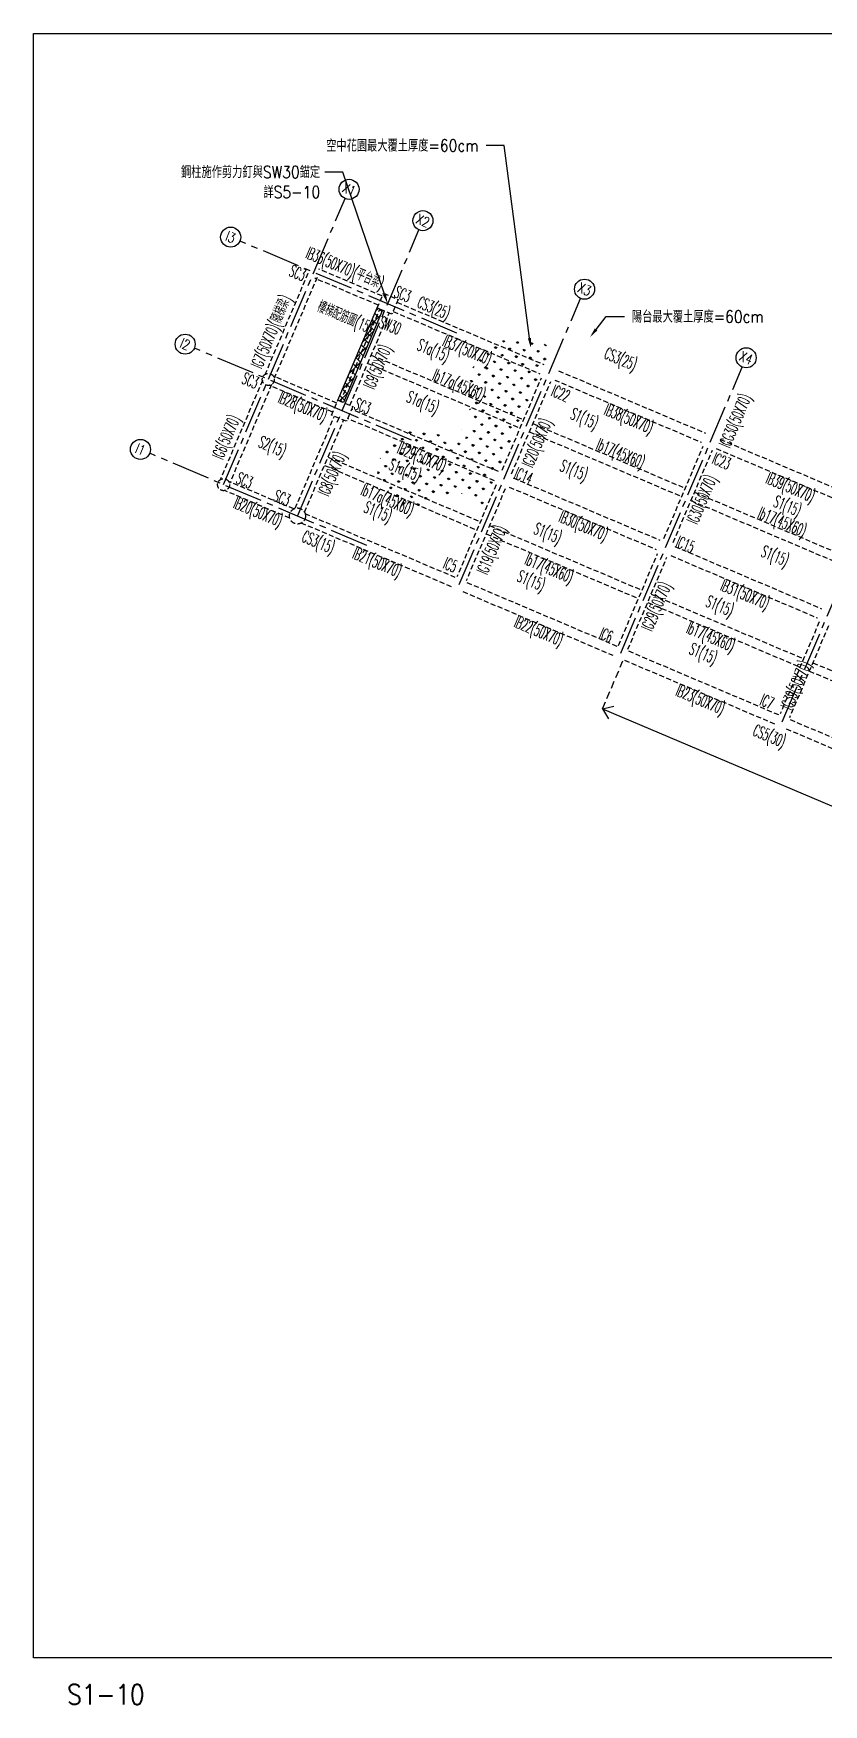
# Model space of a CAD drawing. Header units: centimetres. Extents: x -47768 to 194820, y -149527 to 141949.
# Drawn here: x 57868 to 61806, y -51014 to -42681 of the extents above; entities that cross this region are included whole.
import ezdxf
from ezdxf import colors
from ezdxf.entities.mleader import LeaderData, LeaderLine
from ezdxf.enums import TextEntityAlignment as Align
from ezdxf.math import Vec2, Vec3

# ---------------------------------------------------------------- set-up
doc = ezdxf.new("R2010")
doc.units = ezdxf.units.CM
doc.linetypes.add('CENTER2', pattern=[28.575, 19.05, -3.175, 3.175, -3.175])
doc.linetypes.add('HIDDEN', pattern=[0.375, 0.25, -0.125])
doc.layers.get('0').update_dxf_attribs({"color": 8})
for name, color, linetype in [('0S-B', 6, 'HIDDEN'), ('0S-colhead', 8, 'HIDDEN'), ('0S-GRID', 8, 'Continuous'), ('0S-J', 3, 'HIDDEN'), ('0S-Shear wall', 7, 'Continuous'), ('0S-伸縮縫', 4, 'Continuous'), ('1S-BN', 7, 'Continuous'), ('1S-CN', 2, 'Continuous'), ('1S-JN', 3, 'Continuous'), ('1S-SN', 4, 'Continuous'), ('1S-SWN', 7, 'Continuous'), ('1S-TEXT', 7, 'Continuous'), ('FORHA', 8, 'Continuous')]:
    doc.layers.add(name, color=color, linetype=linetype)
doc.layers.add('0S-繪圖區', color=171, linetype='Continuous', plot=False)
doc.layers.add('1S-TEXT2', color=2, linetype='Continuous', plot=False)
doc.styles.add('ae', font='romans.shx', dxfattribs={"bigfont": 'chineset.shx'})
doc.styles.add('CHINA', font='romans.shx', dxfattribs={"width": 0.85, "bigfont": 'chineset.shx'})
doc.styles.add('ROMAND', font='romand')
doc.styles.add('txt', font='romans.shx', dxfattribs={"height": 0.2, "bigfont": 'chineset.shx'})

# ---------------------------------------------------------------- blocks, each defined once
blk = doc.blocks.new('*U149')
at = {"color": 0, "ltscale": 100}
blk.add_lwpolyline([(-36.3, 27), (36.3, 27), (36.3, -27), (-36.3, -27)], close=True, dxfattribs=at)
blk = doc.blocks.new('XLINE')
blk.add_circle((0, 0), 50)
at = {"style": 'ROMAND', "width": 0.74997, "flags": 8}
blk.add_attdef('X-LINE', text='', height=50, dxfattribs=at).set_placement((0, 0), align=Align.MIDDLE)
blk = doc.blocks.new('柱位編號')
at = {"color": 0, "linetype": 'CENTER2', "ltscale": 10}
for p, q in [((129523.5, 36832.5), (130129.1, 38259.2)), ((129891.7, 36676.2), (130497.3, 38102.9)), ((130686.2, 37588.3), (129604.7, 38047.4)), ((130697.2, 36334.3), (131302.8, 37761)), ((130459.6, 37054.4), (129378.1, 37513.5)), ((131502.6, 35992.5), (132108.2, 37419.1)), ((132308.1, 35650.6), (132913.7, 37077.2)), ((130236.9, 36529.7), (129155.3, 36988.8))]:
    blk.add_line(p, q, dxfattribs=at)
at = {"color": 0}
ref = blk.add_blockref('XLINE', (130148.7, 38305.2), dxfattribs=dict(at, rotation=337))
ref.add_attrib('X-LINE', 'X1', dxfattribs={"height": 50, "rotation": 337, "style": 'ROMAND', "width": 0.74997}).set_placement((130148.7, 38305.2), align=Align.MIDDLE)
ref = blk.add_blockref('XLINE', (130516.9, 38148.9), dxfattribs=dict(at, rotation=337))
ref.add_attrib('X-LINE', 'X2', dxfattribs={"height": 50, "rotation": 337, "style": 'ROMAND', "width": 0.74997}).set_placement((130516.9, 38148.9), align=Align.MIDDLE)
ref = blk.add_blockref('XLINE', (129558.7, 38066.9), dxfattribs=dict(at, rotation=337))
ref.add_attrib('X-LINE', 'I3', dxfattribs={"height": 50, "rotation": 337, "style": 'ROMAND', "width": 0.74997}).set_placement((129558.7, 38066.9), align=Align.MIDDLE)
ref = blk.add_blockref('XLINE', (131322.3, 37807.1), dxfattribs=dict(at, rotation=337))
ref.add_attrib('X-LINE', 'X3', dxfattribs={"height": 50, "rotation": 337, "style": 'ROMAND', "width": 0.74997}).set_placement((131322.3, 37807.1), align=Align.MIDDLE)
ref = blk.add_blockref('XLINE', (129332, 37533.1), dxfattribs=dict(at, rotation=337))
ref.add_attrib('X-LINE', 'I2', dxfattribs={"height": 50, "rotation": 337, "style": 'ROMAND', "width": 0.74997}).set_placement((129332, 37533.1), align=Align.MIDDLE)
ref = blk.add_blockref('XLINE', (132127.8, 37465.2), dxfattribs=dict(at, rotation=337))
ref.add_attrib('X-LINE', 'X4', dxfattribs={"height": 50, "rotation": 337, "style": 'ROMAND', "width": 0.74997}).set_placement((132127.8, 37465.2), align=Align.MIDDLE)
ref = blk.add_blockref('XLINE', (129109.3, 37008.4), dxfattribs=dict(at, rotation=337))
ref.add_attrib('X-LINE', 'I1', dxfattribs={"height": 50, "rotation": 337, "style": 'ROMAND', "width": 0.74997}).set_placement((129109.3, 37008.4), align=Align.MIDDLE)

msp = doc.modelspace()

# ---------------------------------------------------------------- hatches: boundary and pattern name
at = {"layer": '0S-Shear wall', "ltscale": 100}
h = msp.add_hatch(dxfattribs=at)
h.set_pattern_fill('ANSI37', color=256, scale=10)
h.set_pattern_definition([(45, (59385.434, -44521.547), (-22.4506, 22.4506), []), (135, (59385.434, -44521.547), (-22.4506, -22.4506), [])])
h.paths.add_polyline_path([(59580.7994, -44049.5727), (59608.4145, -44061.2947), (59413.049, -44521.5471), (59385.4338, -44509.8251)])
at = {"layer": 'FORHA'}
h = msp.add_hatch(dxfattribs=at)
h.set_pattern_fill('GRASS', color=8, scale=50, angle=355.00080869)
h.set_pattern_definition([(85.00081, (-90864.557, -22628.288), (-32.139921, 38.3017685), [9.375, -61.335678]), (40.00081, (-90864.557, -22628.29), (-32.139921, 38.301769), [9.375, -40.625]), (130.00081, (-90864.557, -22628.29), (-38.301769, -32.139921), [9.375, -40.625])])
edge = h.paths.add_edge_path()
edge.add_line((60448.748, -44244.1091), (60339.6131, -44197.7857))
edge.add_arc((60303.4264, -44470.4572), 275.0622, 82.44034969, 195.58963732)
edge.add_line((60038.4834, -44544.3789), (60055.5167, -44605.4278))
edge.add_arc((59977.2671, -44627.8815), 81.4074, -110.56254286, 16.01077426, ccw=False)
edge.add_line((59948.6744, -44704.1023), (59867.7586, -44673.7484))
edge.add_arc((59793.9803, -44870.4228), 210.0572, 69.43745714, 194.21767295)
edge.add_arc((59757.0888, -44871.39), 174.2476, 196.88971135, 309.06066582)
edge.add_arc((59969.7984, -45139.2592), 167.824, 34.1132715, 127.82082582, ccw=False)
edge.add_line((60108.745, -45045.1383), (60448.748, -44244.1091))

# ---------------------------------------------------------------- linework, layer by layer
at = {"layer": '0S-B', "ltscale": 100}
for p, q in [((59235.5542, -43877.5157), (59021.8892, -44380.8789)), ((59281.5794, -43897.0523), (59067.9144, -44400.4154)), ((59586.6598, -44035.695), (59270.5429, -43901.5113)), ((59606.1964, -43989.6698), (59290.0795, -43855.4861)), ((59399.2408, -44515.616), (59594.6064, -44055.3635)), ((59445.2661, -44535.1525), (59640.6317, -44074.9001)), ((59660.3002, -44066.9535), (60392.1016, -44377.5847)), ((59679.8367, -44020.9282), (60411.6381, -44331.5595)), ((59008.9301, -44411.4086), (58799.1725, -44905.5666)), ((59379.5723, -44523.5626), (59063.4554, -44389.3789)), ((60204.6826, -44857.5057), (60400.0482, -44397.2533)), ((60465.7412, -44408.8396), (61197.5425, -44719.4708)), ((60485.2777, -44362.8144), (61217.0791, -44673.4456)), ((59054.9554, -44430.9451), (58845.1977, -44925.1032)), ((59360.0357, -44569.5878), (59043.9188, -44435.4042)), ((60250.7078, -44877.0423), (60446.0734, -44416.7898)), ((60185.0141, -44865.4523), (59453.2127, -44554.8211)), ((60317.8612, -44552.4771), (60317.8618, -44552.4773)), ((59173.0954, -45048.3812), (59367.9824, -44589.2564)), ((59219.1207, -45067.9177), (59414.0076, -44608.7929)), ((60165.4775, -44911.4776), (59433.6761, -44600.8463)), ((60298.3248, -44598.5024), (60298.3254, -44598.5026)), ((61010.1243, -45199.3954), (61205.4899, -44739.143)), ((61290.7195, -44704.7041), (62022.5208, -45015.3353)), ((61056.1496, -45218.932), (61251.5151, -44758.6796)), ((61271.1829, -44750.7293), (62002.9843, -45061.3606)), ((59164.933, -45051.679), (58840.7387, -44914.0667)), ((60258.6537, -44896.7072), (60990.455, -45207.3384)), ((59145.3964, -45097.7043), (58821.2021, -44960.0919)), ((60173.4241, -44931.1461), (59978.5372, -45390.2709)), ((60219.4493, -44950.6826), (60024.5624, -45409.8075)), ((60239.1171, -44942.7324), (60970.9185, -45253.3637)), ((59970.3747, -45393.5687), (59222.4185, -45076.0802)), ((59950.8382, -45439.594), (59202.882, -45122.1054)), ((61064.0954, -45238.5969), (61795.8968, -45549.2282)), ((60783.9789, -45732.1606), (60978.8658, -45273.0358)), ((60830.0042, -45751.6972), (61024.8911, -45292.5724)), ((61044.5589, -45284.6221), (61776.3602, -45595.2534)), ((60008.3229, -45463.9915), (60756.2792, -45781.4801)), ((60027.8595, -45417.9663), (60775.8157, -45735.4548)), ((61784.3076, -45614.9256), (61589.4207, -46074.0504)), ((61830.3328, -45634.4621), (61635.4459, -46093.5869)), ((60813.7647, -45805.8812), (61561.7209, -46123.3698)), ((60833.3012, -45759.856), (61581.2575, -46077.3446)), ((61619.2064, -46147.771), (62367.1627, -46465.2596)), ((61638.743, -46101.7457), (62386.6992, -46419.2343))]:
    msp.add_line(p, q, dxfattribs=at)
at = {"layer": '0S-colhead', "ltscale": 100}
for points in [[(59612.0579, -43975.864), (59685.6983, -44007.1225), (59654.4398, -44080.7629), (59580.7994, -44049.5044)], [(59385.4348, -44509.7569), (59459.0752, -44541.0154), (59427.8167, -44614.6558), (59354.1764, -44583.3973)]]:
    msp.add_lwpolyline(points, close=True, dxfattribs=at)
for centre, radius in [((59038.4228, -44405.9138), 30), ((58815.7061, -44930.6016), 30), ((59183.908, -45086.894), 40)]:
    msp.add_circle(centre, radius, dxfattribs=at)
at = {"layer": '0S-J', "ltscale": 100}
for p, q in [((59534.1586, -44325.7349), (60293.5751, -44648.088)), ((59551.7415, -44284.3121), (60311.158, -44606.6653)), ((60357.1833, -44626.2019), (61116.5998, -44948.5551)), ((60339.6004, -44667.6246), (61099.0169, -44989.9778)), ((59336.1883, -44792.9536), (60095.6048, -45115.3068)), ((59318.6054, -44834.3763), (60078.0219, -45156.7295)), ((61162.625, -44968.0916), (61922.0415, -45290.4448)), ((61145.0421, -45009.5143), (61904.4586, -45331.8675)), ((60141.6301, -45134.8433), (60901.0466, -45457.1965)), ((60124.0472, -45176.2661), (60883.4637, -45498.6192)), ((60947.0718, -45476.7331), (61706.4883, -45799.0863)), ((60929.4889, -45518.1558), (61688.9054, -45840.509)), ((61752.5136, -45818.6228), (62511.9301, -46140.976)), ((61734.9307, -45860.0455), (62494.3472, -46182.3987))]:
    msp.add_line(p, q, dxfattribs=at)
at = {"layer": '0S-Shear wall', "ltscale": 100}
msp.add_lwpolyline([(59580.7994, -44049.5727), (59608.4145, -44061.2947), (59413.049, -44521.5471), (59385.4338, -44509.8251), (59580.7994, -44049.5727)], dxfattribs=at)
at = {"layer": '0S-伸縮縫', "ltscale": 100}
for q in [(60760.3041, -46035.0849), (62269.0116, -46712.4286), (60733.735, -46097.6778)]:
    msp.add_line((60704.1536, -46048.1858), q, dxfattribs=at)
at = {"layer": '1S-SN', "linetype": 'HIDDEN', "ltscale": 150}
msp.add_line((60704.1536, -46048.1858), (60805.6036, -45809.1845), dxfattribs=at)

# ---------------------------------------------------------------- block references
at = {"layer": '0S-GRID'}
msp.add_blockref('柱位編號', (-70707.8413, -81763.1305), dxfattribs=at)
at = {"layer": '0S-繪圖區', "ltscale": 100, "xscale": 150, "yscale": 150, "zscale": 150}
msp.add_blockref('*U149', (63312.9741, -46730.5188), dxfattribs=at)

# ---------------------------------------------------------------- texts
at = {"layer": '1S-BN', "style": 'txt', "width": 0.5}
for s, rotation, p in [('IB36(50X70)(平台梁)', 337, (59419.3301, -43854.6413)), ('IG7(50X70)(隨梯梁)', 427, (59056.4261, -44168.8595)), ('IG9(50X70)', 427, (59585.6805, -44344.2668)), ('IB37(50X70)', 337, (60029.2326, -44262.8451)), ('IB28(50X70)', 337, (59208.883, -44544.7163)), ('ICG30(50X70)', 427, (61368.5773, -44613.244)), ('IB38(50X70)', 337, (60834.6744, -44604.7348)), ('IG6(50X70)', 427, (58831.9398, -44694.534)), ('IG20(50X70)', 427, (60380.8145, -44723.7489)), ('IB29(50X70)', 337, (59802.6086, -44796.7379)), ('IG8(50X70)', 427, (59359.2957, -44877.5958)), ('IG30(50X70)', 427, (61202.0281, -45005.6092)), ('IB39(50X70)', 337, (61640.1161, -44946.6245)), ('IB20(50X70)', 337, (58986.331, -45069.474)), ('IB30(50X70)', 337, (60608.0503, -45138.6276)), ('IG19(50X70)', 427, (60154.4298, -45257.078)), ('IB21(50X70)', 337, (59579.8918, -45321.4256)), ('IB31(50X70)', 337, (61413.4921, -45480.5173)), ('IG29(50X70)', 427, (60975.6434, -45538.9382)), ('IB22(50X70)', 337, (60385.3336, -45663.3154)), ('IG39(50X70)', 427, (61670.3593, -45931.0892)), ('IB23(50X70)', 337, (61190.7753, -46005.2051))]:
    msp.add_text(s, height=60, rotation=rotation, dxfattribs=at).set_placement(p, align=Align.MIDDLE)
at = {"layer": '1S-CN', "linetype": 'Continuous', "style": 'CHINA', "width": 0.5}
for p in [(59184.8582, -43874.7652), (59709.011, -43980.3515), (58949.3111, -44411.1548), (59508.74, -44538.9826), (58920.7236, -44908.88), (59107.1747, -44996.7866)]:
    msp.add_text('SC3', height=60, rotation=337, dxfattribs=at).set_placement(p, align=Align.MIDDLE)
at = {"layer": '1S-CN', "style": 'txt', "width": 0.5}
for s, p in [('IC22', (60496.31, -44475.0247)), ('IC23', (61297.9209, -44812.6446)), ('IC14', (60311.5547, -44886.5934)), ('IC15', (61117.2661, -45228.5976)), ('IC5', (59946.0083, -45330.4289)), ('IC6', (60722.5727, -45680.7093)), ('IC7', (61524.5588, -46012.088))]:
    msp.add_text(s, height=60, rotation=337, dxfattribs=at).set_placement(p, align=Align.MIDDLE)
at = {"layer": '1S-JN', "style": 'txt', "width": 0.5}
for s, p in [('Ib17a(45X60)', (59988.3026, -44436.2012)), ('Ib17(45X60)', (60793.7444, -44778.0909)), ('Ib17a(45X60)', (59631.8413, -45009.0296)), ('Ib17(45X60)', (61599.1861, -45119.9806)), ('Ib17(45X60)', (60437.283, -45350.9194)), ('Ib17(45X60)', (61242.7248, -45692.8091))]:
    msp.add_text(s, height=60, rotation=337, dxfattribs=at).set_placement(p, align=Align.MIDDLE)
at = {"layer": '1S-SN', "linetype": 'Continuous', "style": 'ae', "width": 0.5}
for s, p in [('CS3(25)', (59775.7106, -44044.0442)), ('樓梯配筋圖(15)', (59276.8686, -44065.0671)), ('S1a(15)', (59774.5246, -44256.6346)), ('CS3(25)', (60707.4015, -44298.308)), ('S1a(15)', (59722.1936, -44515.4884)), ('S1(15)', (60538.5512, -44600.4091)), ('S2(15)', (58983.8088, -44740.1546)), ('S1a(15)', (59633.7769, -44852.7735)), ('S1(15)', (60486.2202, -44859.2629)), ('S1(15)', (61550.5798, -45037.213)), ('S1(15)', (59509.7673, -45065.8421)), ('CS3(15)', (59200.4634, -45211.8777)), ('S1(15)', (60356.1578, -45172.7689)), ('S1(15)', (61489.0815, -45286.1853)), ('S1(15)', (60273.794, -45409.6167)), ('S1(15)', (61213.5892, -45535.702)), ('S1(15)', (61131.2253, -45772.5498)), ('CS5(30)', (61448.2799, -46178.4336))]:
    msp.add_text(s, height=60, rotation=337, dxfattribs=at).set_placement(p)
at = {"layer": '1S-SWN', "linetype": 'Continuous', "style": 'CHINA', "width": 0.5}
msp.add_text('SW30', height=60, rotation=338.43739119, dxfattribs=at).set_placement((59646.1787, -44136.8626), align=Align.MIDDLE)
at = {"layer": '1S-TEXT2', "color": 171, "style": 'CHINA', "width": 0.85}
msp.add_text('S1-10', height=100, dxfattribs=at).set_placement((58035.6509, -51013.6775))

# ---------------------------------------------------------------- leaders
at = {"layer": '1S-TEXT', "color": 7, "linetype": 'Continuous'}
ml = msp.add_multileader_mtext('Standard', dxfattribs=at)
ml.set_content('空中花園最大覆土厚度=60cm', color=7, style='CHINA')
ml.set_leader_properties(color=256, linetype='ByLayer', lineweight=-1)
ml.build(insert=Vec2(0, 0))
ml.multileader.update_dxf_attribs({"dogleg_length": 0.6, "arrow_head_size": 49.5, "scale": 150})
ctx = ml.context
ctx.base_point, ctx.scale, ctx.char_height, ctx.arrow_head_size, ctx.landing_gap_size, ctx.plane_origin = Vec3(59304.0865, -43239.6629), 150, 60, 49.5, 22.5, Vec3(60192.8077, -44088.7323)
notes = []
notes.append((ctx, [(0, (1, 1, 0), (60214.2015, -43239.6629), (-1, 0), 90, [(0, [(60346.6309, -44248.5976)], 256, [])])]))
ctx.mtext.insert, ctx.mtext.flow_direction = Vec3(59326.5865, -43209.6629), 5
ml = msp.add_multileader_mtext('Standard', dxfattribs=at)
ml.set_content('鋼柱施作剪力釘與SW30錨定^J詳S5-10', color=7, style='CHINA')
ml.set_leader_properties(color=256, linetype='ByLayer', lineweight=-1)
ml.build(insert=Vec2(0, 0))
ml.multileader.update_dxf_attribs({"dogleg_length": 0.6, "arrow_head_size": 49.5, "scale": 150})
ctx = ml.context
ctx.base_point, ctx.scale, ctx.char_height, ctx.arrow_head_size, ctx.landing_gap_size, ctx.plane_origin = Vec3(58566.2921, -43371.7595), 150, 60, 49.5, 22.5, Vec3(59633.2488, -44028.3818)
ctx.text_align_type = 2
notes.append((ctx, [(0, (1, 1, 0), (59409.4696, -43371.7595), (-1, 0), 90, [(0, [(59633.2488, -44028.3818)], 256, [])])]))
ctx.mtext.insert, ctx.mtext.alignment, ctx.mtext.flow_direction = Vec3(59296.9696, -43341.7595), 3, 5
ml = msp.add_multileader_mtext('Standard', dxfattribs=at)
ml.set_content('陽台最大覆土厚度=60cm', color=7, style='CHINA')
ml.set_leader_properties(color=256, linetype='ByLayer', lineweight=-1)
ml.build(insert=Vec2(0, 0))
ml.multileader.update_dxf_attribs({"dogleg_length": 0.6, "arrow_head_size": 49.5, "scale": 150})
ctx = ml.context
ctx.base_point, ctx.scale, ctx.char_height, ctx.arrow_head_size, ctx.landing_gap_size, ctx.plane_origin = Vec3(60813.0077, -44092.6544), 150, 60, 49.5, 22.5, Vec3(61069.6127, -43430.1321)
ctx.text_align_type = 2
notes.append((ctx, [(0, (1, 1, 0), (60723.0077, -44092.6544), (1, 0), 90, [(0, [(60641.4161, -44195.302)], 256, [])])]))
ctx.mtext.insert, ctx.mtext.alignment, ctx.mtext.flow_direction = Vec3(61507.5602, -44062.6544), 3, 5
for ctx, leaders in notes:
    for number, flags, end, landing, length, lines in leaders:
        leader = LeaderData()
        leader.index, (leader.has_last_leader_line, leader.has_dogleg_vector, leader.attachment_direction) = number, flags
        leader.last_leader_point, leader.dogleg_vector, leader.dogleg_length = Vec3(end), Vec3(landing), length
        for number, points, colour, breaks in lines:
            line = LeaderLine()
            line.index, line.vertices, line.color, line.breaks = number, Vec3.list(points), colors.encode_raw_color(colour), breaks
            leader.lines.append(line)
        ctx.leaders.append(leader)

doc.saveas('drawing.dxf')
